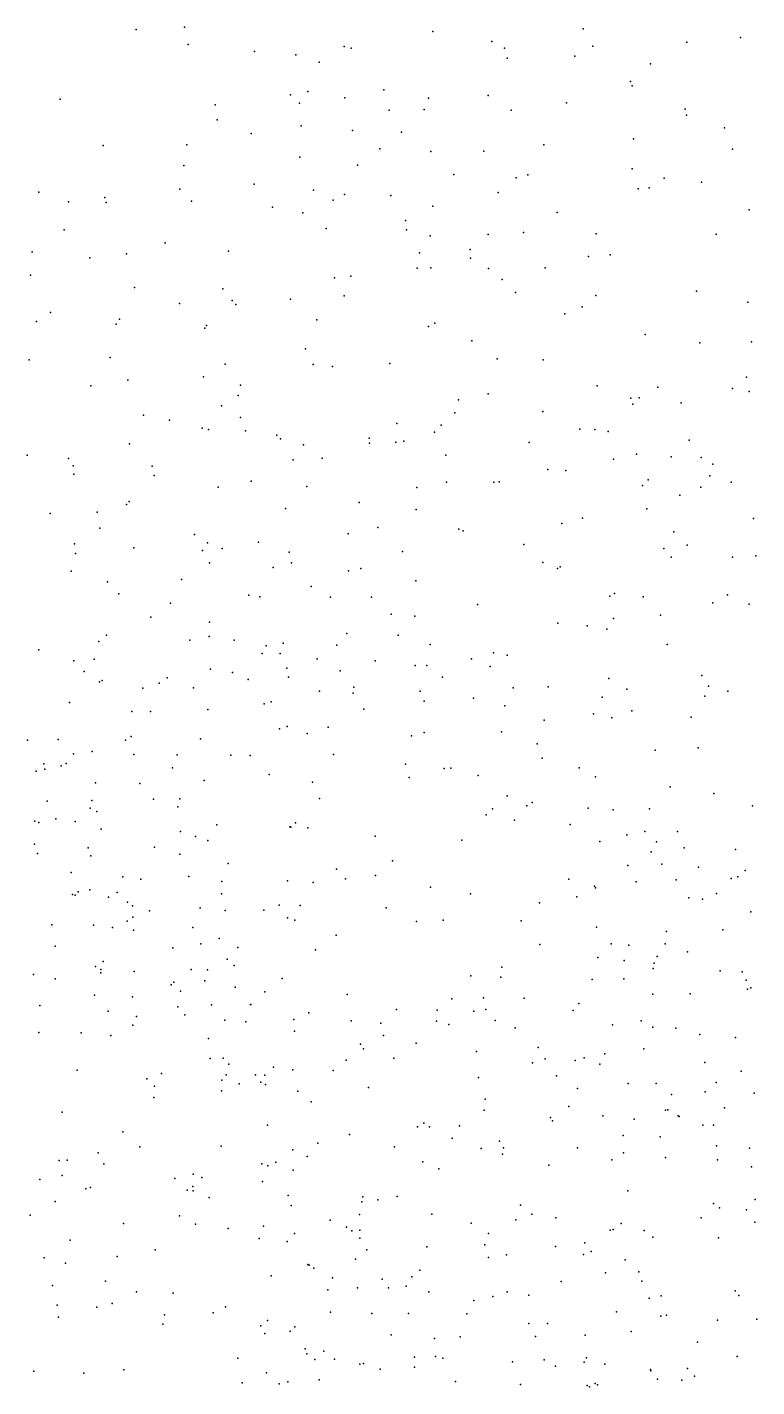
# Model space of a CAD drawing. Header units: metres. Extents: x -25 to 25, y -27.7 to 27.8.
# Drawn here: x -11.813 to -10.401, y -7.933 to -5.304 of the extents above; entities that cross this region are included whole.
import ezdxf

# ---------------------------------------------------------------- set-up
doc = ezdxf.new("R2010")
doc.units = ezdxf.units.M

msp = doc.modelspace()

# ---------------------------------------------------------------- linework, layer by layer
for p in [(-11.6022, -5.3083, 16.8466), (-11.5085, -5.3036, 1.317), (-10.7372, -5.307, 17.9945), (-11.5012, -5.337, 16.9918), (-11.0277, -5.312, 17.7452), (-10.9138, -5.3312, 4.8352), (-10.5365, -5.3327, -6.6485), (-10.4327, -5.3235, 1.7434), (-11.3731, -5.3506, -6.3033), (-11.2934, -5.3573, 5.5628), (-11.1997, -5.3412, 1.497), (-11.1858, -5.3439, 5.2031), (-10.8891, -5.3443, 17.8538), (-10.8841, -5.3636, 1.618), (-10.7533, -5.3597, 4.7624), (-10.7184, -5.3405, 0.527), (-11.2479, -5.371, 17.4343), (-10.6067, -5.3746, 18.0489), (-10.6453, -5.4086, 1.7408), (-10.6419, -5.4167, 5.9244), (-11.7494, -5.4425, -6.0076), (-11.3037, -5.4347, 17.2185), (-11.2698, -5.4281, 1.623), (-11.1985, -5.4404, -6.4095), (-11.1227, -5.4248, 5.8667), (-11.0365, -5.4407, 1.7369), (-10.9206, -5.4357, 5.8975), (-11.4493, -5.4535, 1.5237), (-11.2858, -5.4508, 5.8503), (-11.1122, -5.464, 0.554), (-11.0449, -5.4631, 17.565), (-10.8763, -5.4641, 1.7918), (-10.7691, -5.4502, -6.6431), (-10.5397, -5.4624, 4.7143), (-11.4455, -5.4825, 16.8169), (-11.2829, -5.4946, 5.481), (-10.5369, -5.4735, 0.4689), (-11.3798, -5.509, 1.6944), (-11.1832, -5.5037, 5.2531), (-11.0886, -5.5067, -6.5153), (-10.6394, -5.5194, 17.9581), (-10.4632, -5.4982, 6.0315), (-11.6657, -5.5321, 0.7984), (-11.5038, -5.5313, -6.1556), (-11.1304, -5.539, 17.3168), (-11.0319, -5.5437, 5.0526), (-10.9289, -5.5436, -6.6062), (-10.8128, -5.5313, 17.7779), (-10.4482, -5.5395, 18.1045), (-11.5101, -5.5708, 0.7741), (-11.2855, -5.5552, 16.9169), (-11.1736, -5.5706, 5.9525), (-10.9871, -5.5886, 17.475), (-10.8666, -5.5948, 1.9231), (-10.844, -5.5892, 6.0331), (-10.6419, -5.5777, 0.4187), (-10.5803, -5.5958, 1.8442), (-11.7907, -5.6229, -5.8595), (-11.5177, -5.6171, 1.7652), (-11.374, -5.607, 0.709), (-11.259, -5.6187, 1.967), (-10.9016, -5.6233, 4.9675), (-10.6305, -5.6164, 4.7704), (-10.6094, -5.6146, 6.1312), (-10.5078, -5.603, -6.7689), (-11.733, -5.6412, 16.6376), (-11.6631, -5.6332, 1.68), (-11.66, -5.6425, -5.9577), (-11.4953, -5.6399, 16.6582), (-11.3383, -5.6519, 5.5571), (-11.2208, -5.6379, 16.7833), (-11.199, -5.6274, -6.4203), (-11.1089, -5.6289, 17.1008), (-11.0278, -5.6499, 17.2424), (-11.2797, -5.6627, 5.3936), (-11.0805, -5.6775, 16.9072), (-10.7872, -5.6622, 17.6701), (-10.4158, -5.6569, 0.3818), (-11.7415, -5.6953, 0.8131), (-11.2343, -5.6928, 6.0309), (-11.0787, -5.6955, 16.7493), (-10.9206, -5.7047, 17.3531), (-10.8523, -5.7009, 0.3931), (-10.7118, -5.7032, 1.9014), (-10.4797, -5.704, 6.23), (-11.5459, -5.7209, 2.0543), (-11.0331, -5.707, 0.4677), (-11.8036, -5.7382, 1.8608), (-11.692, -5.7496, 2.0114), (-11.621, -5.7419, 16.5964), (-11.4231, -5.7367, -6.1465), (-11.0534, -5.74, 5.1287), (-10.9556, -5.7334, 2.0252), (-10.9551, -5.7505, 16.9927), (-10.7264, -5.7473, 6.24), (-10.6845, -5.744, 0.3571), (-11.8067, -5.783, 16.6221), (-11.0584, -5.7699, -6.5508), (-11.0321, -5.7689, 6.1308), (-10.92, -5.7705, 17.1686), (-10.8107, -5.769, 17.4644), (-11.6051, -5.8069, 0.7873), (-11.4347, -5.8098, 2.2344), (-11.218, -5.7885, 2.1333), (-11.1864, -5.7854, 0.5651), (-10.894, -5.7914, 16.6193), (-11.4164, -5.8321, 5.6429), (-11.3031, -5.8296, -6.2651), (-11.1996, -5.8234, 16.4844), (-10.868, -5.8165, 16.7906), (-10.7122, -5.8225, 17.5841), (-10.5177, -5.8141, 17.8504), (-10.4179, -5.8354, 1.7758), (-11.7677, -5.8553, -5.7124), (-11.5181, -5.8383, -5.947), (-11.4092, -5.8401, 16.5268), (-10.7723, -5.8579, 16.4319), (-10.7391, -5.8446, -6.7477), (-11.7948, -5.8727, 2.2559), (-11.6409, -5.8778, 2.3282), (-11.6341, -5.8686, -5.8019), (-11.4694, -5.8855, 14.3893), (-11.4657, -5.8808, 14.1684), (-11.2525, -5.8696, 6.0077), (-11.0365, -5.8826, 2.044), (-11.0242, -5.8758, 16.3817), (-10.9524, -5.9105, -6.6137), (-10.6168, -5.898, 16.4421), (-10.511, -5.914, 0.2281), (-10.4111, -5.9122, 4.5739), (-11.6526, -5.9426, 14.2945), (-11.2743, -5.9255, 5.3139), (-11.8093, -5.9467, 2.5201), (-11.43, -5.9553, 5.4832), (-11.2595, -5.9558, 2.2303), (-11.2223, -5.9597, 14.1067), (-11.1109, -5.9542, 5.1817), (-10.9035, -5.9453, 0.3053), (-10.8145, -5.9472, 4.9678), (-11.6185, -5.9861, 16.4926), (-11.4719, -5.9795, -5.9042), (-10.4205, -5.9802, 17.8089), (-11.6897, -5.9974, -5.6721), (-11.4049, -6.0158, 0.6442), (-11.4, -5.996, 2.3087), (-10.9211, -6.0126, 6.2685), (-10.7098, -5.9975, 1.7738), (-10.6445, -6.0208, 0.1928), (-10.6288, -6.0203, 17.4898), (-10.5921, -5.9999, 4.7137), (-10.4479, -6.0021, 6.3478), (-10.4155, -6.0079, 1.7157), (-11.437, -6.0361, 5.6849), (-10.978, -6.0246, 5.0959), (-10.8153, -6.0466, 16.2515), (-10.6408, -6.0324, -6.7756), (-10.5474, -6.0302, 16.3526), (-11.5881, -6.0541, 0.7394), (-11.5378, -6.0635, -5.779), (-11.4004, -6.0583, 16.3516), (-11.0976, -6.0701, 13.9979), (-11.0115, -6.0733, 14.266), (-10.9855, -6.0494, -6.5559), (-11.4747, -6.0789, 14.0589), (-11.4619, -6.0814, 14.5626), (-11.3902, -6.0841, 5.3302), (-11.3298, -6.0927, -6.123), (-11.3226, -6.0998, 0.5204), (-11.1512, -6.0983, 0.3648), (-11.0249, -6.0865, 6.1396), (-10.7437, -6.0809, 17.0299), (-10.7142, -6.0819, 16.8742), (-10.6885, -6.0855, 6.4205), (-11.6151, -6.1092, 14.6195), (-11.2784, -6.111, 13.9683), (-11.1506, -6.1083, 5.9946), (-11.0996, -6.1059, -6.4343), (-11.0842, -6.104, 16.1744), (-10.8415, -6.1068, 0.183), (-10.5315, -6.1023, 16.5287), (-11.8131, -6.131, 14.6395), (-11.7328, -6.1377, 2.6549), (-11.7239, -6.1517, 16.4734), (-11.5712, -6.1526, 2.4985), (-11.2984, -6.1406, 16.2129), (-11.2422, -6.1371, 2.1199), (-11.0025, -6.1312, 0.2181), (-10.6782, -6.1392, 1.6762), (-10.6338, -6.1291, 14.0895), (-10.5664, -6.1347, 13.8553), (-10.5083, -6.1358, 0.1472), (-10.4862, -6.1484, 4.595), (-11.7226, -6.1681, 0.7484), (-11.5671, -6.1704, 5.6269), (-10.8052, -6.1592, -6.6552), (-10.7705, -6.1612, 14.2922), (-10.611, -6.1787, 16.7316), (-10.492, -6.1715, 16.3789), (-11.4435, -6.193, 2.3297), (-11.3794, -6.1817, 5.7575), (-11.2716, -6.192, 5.2619), (-11.0592, -6.194, 14.4548), (-11.0014, -6.1836, 1.8078), (-10.9099, -6.1837, 13.852), (-10.8997, -6.183, 16.1732), (-10.6221, -6.1897, 17.2737), (-10.5089, -6.193, 6.3818), (-10.4503, -6.1837, 17.5461), (-11.6209, -6.2264, -5.6391), (-11.6155, -6.2208, 14.0412), (-11.1703, -6.223, -6.3142), (-10.55, -6.2085, -6.7498), (-11.7683, -6.2444, -5.494), (-11.6774, -6.2418, 5.5284), (-11.3132, -6.2347, 0.4066), (-11.06, -6.2363, 13.866), (-10.7381, -6.253, 16.2295), (-10.6139, -6.2351, 13.7326), (-10.4073, -6.254, 16.5519), (-11.6726, -6.2724, 5.3588), (-11.1917, -6.2834, 0.2156), (-11.1343, -6.271, 16.0436), (-10.9773, -6.2741, 5.0788), (-10.9695, -6.2778, 6.1196), (-10.7783, -6.2633, 4.9154), (-10.5612, -6.2794, 0.0979), (-11.7215, -6.303, 2.6833), (-11.6064, -6.3104, 2.4657), (-11.4893, -6.2849, 14.7607), (-11.4643, -6.3009, 5.2923), (-11.3656, -6.2994, -6.0405), (-10.8519, -6.3042, 14.4679), (-10.5357, -6.3052, 16.2873), (-11.7193, -6.3215, 14.8471), (-11.4736, -6.3158, -5.8222), (-11.4356, -6.3116, 2.1905), (-11.3057, -6.3186, 5.7959), (-11.0866, -6.3179, 0.0841), (-10.5811, -6.3118, 16.9855), (-10.5667, -6.3287, 4.6672), (-10.4482, -6.3287, 16.7179), (-10.4027, -6.3263, 1.5969), (-11.728, -6.3556, 0.6756), (-11.4602, -6.3397, 5.6796), (-11.3369, -6.3485, 1.9785), (-11.3015, -6.3393, 16.03), (-11.191, -6.3547, 5.1769), (-11.1672, -6.3504, 13.8617), (-10.815, -6.3388, 1.6117), (-10.7869, -6.3508, 0.0076), (-10.7817, -6.3473, -6.6039), (-11.6573, -6.376, 14.0034), (-11.5142, -6.3719, 0.4969), (-11.2636, -6.3854, 14.7242), (-11.061, -6.3744, 14.6162), (-11.6359, -6.3997, 16.3448), (-11.3843, -6.4019, 14.8205), (-11.3629, -6.4054, 0.2692), (-11.226, -6.4062, 1.8082), (-11.1464, -6.4057, 5.911), (-10.6856, -6.4043, 4.776), (-10.6763, -6.3986, 1.5691), (-10.6211, -6.4051, -6.6431), (-10.4576, -6.4013, 17.1325), (-11.5358, -6.4174, 16.2242), (-11.1083, -6.4386, -6.3394), (-10.9417, -6.4201, -0.0717), (-10.5874, -6.4405, 14.5698), (-10.4862, -6.4167, 13.6873), (-10.4158, -6.4194, 4.5263), (-11.5738, -6.4445, 5.6554), (-11.4603, -6.4544, 13.9387), (-11.0626, -6.4426, 1.6677), (-10.786, -6.4559, 13.7197), (-10.729, -6.4615, -0.1014), (-10.6911, -6.4681, 16.1433), (-10.6785, -6.4474, 6.2936), (-11.6741, -6.4918, -5.5486), (-11.6598, -6.4794, 14.9678), (-11.4981, -6.4892, 0.3665), (-11.461, -6.4819, 14.9695), (-11.4124, -6.4894, 16.0656), (-11.1944, -6.4762, -0.0789), (-11.0952, -6.4795, 14.7487), (-11.7906, -6.5078, 5.1357), (-11.358, -6.5147, 0.0597), (-11.3507, -6.5, 1.8441), (-11.3231, -6.5146, 15.94), (-11.3173, -6.495, 5.7939), (-11.2137, -6.4985, -6.235), (-11.033, -6.4975, 15.9087), (-10.9106, -6.5139, 1.5941), (-10.8838, -6.5183, 15.998), (-10.5744, -6.4977, 4.6434), (-11.7228, -6.5292, 5.6422), (-11.6832, -6.526, 0.5719), (-11.4583, -6.5452, -0.7854), (-11.3106, -6.5435, -0.3827), (-11.2521, -6.5252, 5.1373), (-11.1394, -6.529, 13.7946), (-11.0622, -6.5384, 5.0665), (-11.0395, -6.5381, -0.3363), (-10.9529, -6.5254, -6.4543), (-10.9167, -6.5403, 4.958), (-11.7031, -6.5497, 2.5808), (-11.6732, -6.5698, 13.9573), (-11.6681, -6.5672, 2.3302), (-11.5577, -6.5724, -5.7343), (-11.5419, -6.5617, 1.999), (-11.4158, -6.5515, -0.5329), (-11.3854, -6.5651, -0.2303), (-11.3076, -6.5607, -0.8164), (-11.207, -6.5487, -0.5394), (-11.009, -6.5605, 5.9973), (-10.687, -6.5631, 4.7274), (-10.5071, -6.5574, 6.2836), (-11.5895, -6.5819, 16.2865), (-11.4911, -6.581, 15.122), (-11.2476, -6.5878, 15.0432), (-11.1819, -6.5914, 1.6498), (-11.1806, -6.5799, 15.7848), (-11.0526, -6.5877, 14.8702), (-10.8722, -6.5811, 6.0935), (-10.8044, -6.5795, -6.541), (-10.7003, -6.5991, -0.1901), (-10.6523, -6.584, -6.5899), (-10.5013, -6.5974, 13.7223), (-10.4942, -6.5781, 14.7117), (-10.4567, -6.5875, 16.1783), (-11.7312, -6.6096, 16.4253), (-11.4637, -6.6232, -0.0944), (-11.3545, -6.6121, -0.9719), (-11.3406, -6.6084, 13.8641), (-11.1617, -6.6227, -0.8656), (-11.0445, -6.607, -0.6442), (-10.9489, -6.6011, -0.4899), (-10.8888, -6.6164, 13.7221), (-10.6426, -6.6259, 16.0745), (-11.6102, -6.6272, 0.4459), (-11.5743, -6.6268, 5.7009), (-10.8123, -6.6439, -0.4178), (-10.7172, -6.6317, 1.5366), (-10.6814, -6.6394, 6.2152), (-10.5279, -6.6379, -0.0239), (-11.6121, -6.6755, -0.5984), (-11.3247, -6.6603, 1.6999), (-11.3101, -6.6561, -6.1317), (-11.2713, -6.6698, 15.2346), (-11.2305, -6.6573, 5.0484), (-11.0692, -6.6743, 15.0269), (-11.0449, -6.6679, 1.5642), (-10.8951, -6.6663, -0.64), (-11.8125, -6.6823, 4.9627), (-11.753, -6.6811, -5.4412), (-11.6875, -6.7043, -0.8308), (-11.6229, -6.6822, -5.6378), (-11.4775, -6.6802, 13.897), (-10.8258, -6.6899, 15.8824), (-10.5976, -6.7016, 14.8413), (-10.5145, -6.6971, -6.6012), (-11.781, -6.7282, 2.4261), (-11.7377, -6.7273, 15.0225), (-11.7236, -6.709, 2.1931), (-11.6064, -6.7099, 1.9349), (-11.523, -6.711, -5.8126), (-11.4186, -6.7112, 5.0211), (-11.3816, -6.7121, 16.0095), (-11.2201, -6.7104, 15.533), (-11.0811, -6.7292, 15.3951), (-10.8164, -6.717, 4.737), (-11.7955, -6.7427, 2.6525), (-11.7792, -6.7388, 3.0492), (-11.747, -6.7323, 5.7236), (-11.5319, -6.7357, 0.1976), (-11.3447, -6.7489, 5.8335), (-11.074, -6.755, 4.9053), (-11.0062, -6.7376, 15.1767), (-10.9928, -6.7369, 15.5661), (-10.94, -6.751, -0.9431), (-10.7448, -6.7361, 14.9582), (-10.7133, -6.7537, -0.6328), (-11.6807, -6.7651, 16.3988), (-11.5951, -6.766, 4.9514), (-11.4704, -6.7607, 1.751), (-11.2609, -6.7637, 1.604), (-10.5685, -6.773, -0.1803), (-11.7745, -6.8005, 4.7991), (-11.6882, -6.7993, -0.5402), (-11.5688, -6.7968, -0.27), (-11.5175, -6.7958, -1.1327), (-11.2471, -6.7956, 4.9317), (-10.8838, -6.7902, 15.3853), (-10.8461, -6.8096, 6.0378), (-10.8355, -6.8033, -6.5343), (-10.4837, -6.7859, 13.7646), (-10.4093, -6.8096, 15.0755), (-11.7573, -6.8346, 3.2981), (-11.691, -6.8139, -1.0242), (-11.6785, -6.8203, -5.5248), (-11.5212, -6.8116, 5.8092), (-10.9246, -6.8271, 1.529), (-10.9126, -6.8152, 13.7182), (-10.7271, -6.8138, 15.1871), (-10.6787, -6.8173, 13.7396), (-10.6087, -6.8153, -0.7299), (-11.7984, -6.8393, -5.3526), (-11.7905, -6.8417, 2.7743), (-11.7202, -6.8398, -0.7021), (-11.6701, -6.8549, 5.8008), (-11.516, -6.8592, -0.0775), (-11.4463, -6.8463, 13.8375), (-11.3047, -6.85, 15.7817), (-11.3028, -6.8507, -1.1479), (-11.2937, -6.8425, -6.165), (-11.2698, -6.8523, 13.7599), (-10.87, -6.8375, -1.0835), (-10.7624, -6.8456, 15.6148), (-10.6178, -6.8592, -0.9816), (-10.5543, -6.8589, 16.2312), (-11.7991, -6.8835, 16.4643), (-11.5665, -6.8892, 4.78), (-11.487, -6.8688, -5.8818), (-11.4632, -6.8765, 16.1644), (-11.1396, -6.8682, -1.1273), (-10.972, -6.8759, 5.9313), (-10.7048, -6.8783, 15.4303), (-10.6525, -6.8659, 6.1264), (-10.5951, -6.8788, 4.5092), (-11.7932, -6.9017, 13.8817), (-11.6952, -6.8906, -0.8737), (-11.6897, -6.9063, 15.0702), (-11.5178, -6.9032, 1.7149), (-10.6054, -6.8985, -6.6027), (-10.5416, -6.8907, -0.4738), (-10.4422, -6.8938, -6.6081), (-11.7282, -6.9384, 1.947), (-11.424, -6.9208, 15.3485), (-11.2141, -6.9319, 1.5588), (-11.1057, -6.9159, 4.6907), (-10.6504, -6.9251, 1.5509), (-10.5845, -6.9225, 16.4235), (-10.5135, -6.9282, 16.5626), (-10.4232, -6.9344, -0.0907), (-11.628, -6.9465, 16.3438), (-11.5932, -6.951, 4.6082), (-11.5, -6.9461, -1.0319), (-11.4364, -6.9559, 5.8531), (-11.3089, -6.9543, 15.6673), (-11.2594, -6.9579, 4.6818), (-11.1968, -6.9505, -6.2691), (-11.1388, -6.9444, 13.717), (-11.0326, -6.9671, 1.5291), (-10.7649, -6.9515, 6.0089), (-10.715, -6.9649, 16.1369), (-10.6345, -6.9567, -1.2203), (-10.5568, -6.9529, 15.5904), (-10.4506, -6.9503, -0.7315), (-10.4377, -6.9468, -0.9283), (-11.7255, -6.9807, 4.0592), (-11.72, -6.982, -5.446), (-11.7146, -6.9758, 3.7117), (-11.6915, -6.9722, 4.3663), (-11.656, -6.986, 3.2831), (-11.6389, -6.9772, -0.7451), (-11.4367, -6.9795, -5.9869), (-10.955, -6.9799, -1.2733), (-10.7492, -6.9854, -6.573), (-10.7133, -6.9682, 15.8772), (-10.5327, -6.9877, 13.806), (-10.506, -6.9901, -1.302), (-10.4787, -6.9788, -0.332), (-11.6188, -6.9955, -0.571), (-11.609, -7.0031, 4.2155), (-11.5764, -7.0126, 0.4034), (-11.4782, -7.0068, 0.0609), (-11.4298, -7.0117, 4.3863), (-11.355, -7.011, 15.4755), (-11.3251, -7.0013, 15.8564), (-11.2849, -7.0024, 4.523), (-11.1182, -7.0068, -1.2738), (-10.8214, -6.9968, 1.5328), (-10.4125, -7.0147, -2.1141), (-11.7655, -7.0399, 2.8673), (-11.685, -7.0405, 1.807), (-11.6481, -7.0447, 0.5544), (-11.6196, -7.0323, 3.8598), (-11.6083, -7.0251, 3.5567), (-11.4925, -7.0448, 0.2388), (-11.309, -7.026, -1.1418), (-11.2947, -7.0304, -6.1644), (-11.0593, -7.0334, 4.4391), (-11.0081, -7.0305, -6.4311), (-10.8567, -7.0316, -1.3877), (-10.711, -7.0443, 16.4727), (-11.6076, -7.0501, -5.6579), (-11.4413, -7.0658, 4.1794), (-11.2152, -7.0596, 5.8513), (-10.5755, -7.0528, -6.612), (-10.4664, -7.0492, -1.5318), (-11.759, -7.0811, 1.3062), (-11.5313, -7.084, 3.7366), (-11.4771, -7.0762, -0.2943), (-11.4055, -7.0832, 16.0104), (-11.255, -7.0882, 13.7213), (-10.821, -7.0779, 16.1621), (-10.6828, -7.0764, 13.7538), (-10.6484, -7.079, 6.0056), (-10.5782, -7.0766, 16.8321), (-10.5347, -7.092, -2.0341), (-11.6811, -7.1202, 0.818), (-11.6657, -7.1106, 1.1288), (-11.426, -7.1062, -0.1355), (-11.4124, -7.1181, 3.9887), (-10.8942, -7.1217, 4.3552), (-10.7085, -7.1025, 16.6491), (-10.6578, -7.1084, 15.7445), (-10.6013, -7.1239, -2.2607), (-10.5993, -7.1138, -1.7289), (-10.5936, -7.1007, 1.6141), (-11.8007, -7.1357, -1.9573), (-11.7592, -7.1441, 13.7972), (-11.6705, -7.1326, 3.0158), (-11.6704, -7.1261, -5.5133), (-11.6062, -7.1301, 1.6678), (-11.5291, -7.1504, -0.6351), (-11.4954, -7.1261, 15.3491), (-11.4694, -7.1482, 1.5538), (-11.4643, -7.1265, -0.8327), (-11.3193, -7.1435, -1.0296), (-10.9542, -7.1384, 1.5524), (-10.8966, -7.1407, -1.6102), (-10.7198, -7.1454, -6.5808), (-10.6584, -7.1442, 4.3444), (-10.4715, -7.1288, 6.117), (-10.4295, -7.1305, 17.0663), (-10.4216, -7.1468, -2.638), (-11.683, -7.1755, 15.1513), (-11.5346, -7.156, 3.2295), (-11.5163, -7.1681, -5.8024), (-11.4108, -7.16, 3.5191), (-11.3533, -7.1695, 5.8447), (-11.1937, -7.1742, 4.0845), (-10.6022, -7.1738, 9.7541), (-10.5298, -7.173, 9.6036), (-10.4187, -7.1643, 10.0638), (-10.4123, -7.1614, 15.5855), (-11.7885, -7.1956, 16.383), (-11.609, -7.179, 13.7697), (-11.5216, -7.1981, -2.264), (-11.4562, -7.1946, -0.4883), (-11.3811, -7.1936, 0.0682), (-11.3805, -7.1936, 15.7276), (-11.098, -7.2035, -1.5052), (-11.0194, -7.2047, -2.0927), (-10.9912, -7.1827, 4.1986), (-10.9299, -7.181, -1.8415), (-10.9252, -7.2036, 16.1805), (-10.8509, -7.1817, 15.9398), (-10.7452, -7.1921, 1.6036), (-11.6566, -7.2069, -2.5224), (-11.6018, -7.2172, -5.6331), (-11.5081, -7.2135, 1.2138), (-11.4304, -7.2238, 15.9479), (-11.39, -7.2273, 3.3628), (-11.2971, -7.2227, -2.0112), (-11.2678, -7.2099, 3.7225), (-11.1857, -7.2255, -1.8396), (-11.1285, -7.2296, -6.3165), (-11.0208, -7.2257, 13.6664), (-10.9483, -7.2065, 5.8292), (-10.9071, -7.2245, -2.311), (-10.756, -7.2052, 16.8503), (-10.6246, -7.2254, 13.8035), (-11.7904, -7.2478, -2.7493), (-11.7088, -7.2483, -5.4135), (-11.6509, -7.2538, 16.2413), (-11.6085, -7.2337, 5.9506), (-11.2959, -7.2452, -6.1306), (-11.1231, -7.2534, 5.8119), (-10.9971, -7.2322, -6.4247), (-10.8683, -7.239, 16.6625), (-10.6803, -7.2328, 9.6189), (-10.6024, -7.2375, 17.1162), (-10.5573, -7.2397, -2.5961), (-10.511, -7.2519, 4.1939), (-11.462, -7.2596, 1.0733), (-11.1676, -7.2706, -1.2052), (-11.1623, -7.2794, -1.6781), (-11.0604, -7.2686, 1.561), (-10.8238, -7.2767, 16.988), (-10.6194, -7.2792, 1.6963), (-10.4422, -7.2577, 17.2305), (-11.4592, -7.2982, 15.6441), (-11.434, -7.2975, -5.9122), (-11.4226, -7.309, 0.3791), (-11.1954, -7.3013, -2.3127), (-11.1037, -7.2974, 3.7475), (-10.9435, -7.2843, 4.0492), (-10.8351, -7.3067, 15.8127), (-10.8107, -7.2987, -2.4144), (-10.7524, -7.3017, 9.7914), (-10.735, -7.2971, -6.5564), (-10.7046, -7.3094, 4.1305), (-10.6951, -7.2891, 15.6749), (-10.5014, -7.3062, 9.3808), (-11.7162, -7.3206, 15.2205), (-11.5531, -7.3269, -2.5183), (-11.4279, -7.3299, 3.1917), (-11.371, -7.3297, 1.4354), (-11.3534, -7.3301, -0.7742), (-11.3366, -7.315, -0.1785), (-11.2987, -7.32, 5.8201), (-11.2207, -7.3215, -1.0142), (-10.9395, -7.3351, 16.8092), (-10.7883, -7.3319, 17.1617), (-10.4309, -7.3227, 4.0598), (-11.5812, -7.3375, 3.0306), (-11.5665, -7.3517, 15.4637), (-11.4372, -7.3604, 0.5267), (-11.4363, -7.3401, 13.7471), (-11.4027, -7.347, 0.938), (-11.3606, -7.3437, -0.3749), (-11.3516, -7.3487, 0.168), (-11.2895, -7.3615, 3.2905), (-11.1526, -7.3542, 3.4151), (-10.7481, -7.3563, 9.36), (-10.6499, -7.3467, 17.2628), (-10.5956, -7.3466, 10.0992), (-10.501, -7.3624, 1.8495), (-10.4797, -7.3448, -2.7292), (-11.5677, -7.3739, -1.9731), (-11.2637, -7.3818, -1.8245), (-10.9268, -7.3771, 3.6809), (-10.5662, -7.3679, 3.9861), (-10.4058, -7.3649, 17.3554), (-11.7454, -7.4022, 16.1913), (-10.9287, -7.3978, -6.4191), (-10.7999, -7.4125, 3.5497), (-10.7646, -7.3907, 3.8882), (-10.6988, -7.4093, 3.731), (-10.5778, -7.3979, -6.5715), (-10.5732, -7.3972, 15.5615), (-10.553, -7.409, 3.6516), (-10.551, -7.4106, 5.9305), (-10.4632, -7.3936, 3.527), (-11.6279, -7.4401, 5.9661), (-11.3478, -7.4272, -0.5943), (-11.0577, -7.43, 16.6906), (-11.0452, -7.4233, 1.6097), (-11.0343, -7.43, 16.899), (-10.9762, -7.4283, 13.6799), (-10.796, -7.4185, 5.8088), (-10.6383, -7.4158, 3.5219), (-10.5053, -7.4269, 3.1341), (-10.4844, -7.427, 9.2378), (-11.2505, -7.4622, -0.8688), (-11.1894, -7.4454, -6.192), (-10.9907, -7.4522, 15.9849), (-10.899, -7.4581, 1.6789), (-10.6597, -7.4468, 3.2184), (-10.5876, -7.4497, -2.6581), (-10.4787, -7.4668, 10.2731), (-11.6756, -7.4807, -5.3985), (-11.5948, -7.4691, 15.6638), (-11.4377, -7.468, -5.83), (-11.2987, -7.4745, 0.9112), (-11.271, -7.4879, 5.7782), (-11.102, -7.4688, -1.3695), (-10.9344, -7.4719, 17.2254), (-10.893, -7.4834, -2.4626), (-10.8911, -7.4712, 15.8036), (-10.7478, -7.4708, 1.7694), (-10.6588, -7.4805, 17.4134), (-10.5777, -7.4893, 1.915), (-10.4771, -7.4939, 2.9147), (-10.4151, -7.4713, -6.5524), (-11.7509, -7.4953, -2.7868), (-11.736, -7.4947, 16.0654), (-11.665, -7.5019, 4.114), (-11.3592, -7.5018, 0.6059), (-11.3475, -7.506, -2.4667), (-11.3321, -7.4984, 0.2495), (-11.2985, -7.5142, 3.1203), (-11.0473, -7.4982, 16.1499), (-11.016, -7.5116, 3.2088), (-10.8035, -7.5047, 9.2334), (-10.6814, -7.4943, -6.5009), (-10.4113, -7.5077, 2.2169), (-11.7885, -7.5323, -2.1649), (-11.7452, -7.5243, 2.7736), (-11.5275, -7.5305, -5.676), (-11.4926, -7.5459, 4.016), (-11.4919, -7.5221, 3.005), (-11.4751, -7.5283, -2.5519), (-11.3578, -7.5361, -1.976), (-11.6996, -7.5503, 13.8279), (-11.6903, -7.5478, 15.9001), (-11.5036, -7.5525, -2.1045), (-11.492, -7.5543, 4.1845), (-11.4606, -7.5671, 5.8461), (-11.3082, -7.5628, 0.0907), (-11.1631, -7.566, 16.6723), (-11.1345, -7.5713, 3.1227), (-11.0967, -7.5652, -1.5649), (-10.6507, -7.5543, 3.0058), (-10.4041, -7.5707, 17.5294), (-11.7586, -7.5747, -5.2415), (-11.3024, -7.5825, -0.2847), (-11.1651, -7.5752, 16.8491), (-11.0297, -7.5991, 17.2652), (-10.8584, -7.5816, -6.3829), (-10.8366, -7.5992, 3.0453), (-10.4846, -7.5785, 5.9728), (-10.4729, -7.5871, 2.3897), (-10.4211, -7.5911, -2.8966), (-11.8074, -7.6014, 4.4224), (-11.6268, -7.6172, -2.7133), (-11.5184, -7.6027, 13.8691), (-11.487, -7.6184, 4.3628), (-11.3557, -7.6226, 4.0914), (-11.2265, -7.611, -2.4356), (-11.195, -7.6241, 16.483), (-11.1697, -7.5996, -0.949), (-10.9535, -7.6168, 13.7727), (-10.8675, -7.61, 9.376), (-10.7897, -7.6062, -2.5575), (-10.6633, -7.6172, 2.8463), (-10.5084, -7.6065, 13.8903), (-10.4049, -7.6149, 9.0504), (-11.7302, -7.6497, 6.0648), (-11.4242, -7.627, 3.8542), (-11.3643, -7.6463, -2.1342), (-11.2954, -7.6369, -0.6684), (-11.1849, -7.6314, 1.0059), (-11.1694, -7.6301, 16.3113), (-11.1693, -7.6457, 1.1866), (-10.9202, -7.6366, 1.7561), (-10.6849, -7.63, 1.9819), (-10.6791, -7.6287, 9.1723), (-10.6188, -7.6308, -2.6995), (-10.6021, -7.6438, 2.1801), (-10.4752, -7.6447, 15.4889), (-11.5651, -7.6682, 3.666), (-11.3098, -7.6519, -0.4247), (-11.1559, -7.6679, -1.9386), (-11.0395, -7.6622, 15.9812), (-10.9272, -7.6585, 9.5727), (-10.8854, -7.6779, 5.7746), (-10.7904, -7.662, 15.662), (-10.7361, -7.6772, -6.3727), (-10.7335, -7.6549, 10.0459), (-10.7215, -7.6711, 17.5427), (-11.78, -7.6835, 3.5315), (-11.7392, -7.694, 2.7998), (-11.639, -7.6813, -2.3202), (-11.27, -7.6966, 0.6155), (-11.2673, -7.6976, 13.9455), (-11.2585, -7.7035, 16.8231), (-11.1778, -7.6865, -6.0948), (-10.9204, -7.6832, 15.7998), (-10.6559, -7.6878, 2.6052), (-11.6612, -7.7285, -5.3804), (-11.3411, -7.7183, -2.454), (-11.2219, -7.7225, 4.0915), (-11.1263, -7.7248, -2.3933), (-11.0686, -7.7201, -1.2376), (-11.0532, -7.7074, 1.6197), (-10.7792, -7.7297, 1.9018), (-10.6935, -7.7128, 13.8942), (-10.629, -7.7106, 2.3256), (-10.6233, -7.7287, 15.528), (-11.7638, -7.7374, 4.6086), (-11.6016, -7.7495, -2.4761), (-11.5307, -7.7523, 5.9161), (-11.231, -7.7456, 17.0529), (-11.1737, -7.7418, 16.1368), (-11.1135, -7.742, -2.1504), (-11.0797, -7.7387, 13.9868), (-11.0359, -7.7495, -2.0056), (-10.8842, -7.7495, 2.8476), (-10.842, -7.756, 9.8938), (-10.4426, -7.7478, -2.975), (-10.4357, -7.7562, 10.1124), (-11.7553, -7.7755, 3.4044), (-11.6781, -7.779, -2.675), (-11.6488, -7.7723, 6.0147), (-11.4295, -7.7784, 14.0413), (-10.9486, -7.7665, 17.4616), (-10.9115, -7.7586, -2.5625), (-10.6093, -7.7619, 9.2259), (-10.5861, -7.7572, 10.0275), (-11.7527, -7.7984, -5.1263), (-11.5475, -7.794, 4.6325), (-11.4534, -7.7903, -5.7729), (-11.3481, -7.8048, -5.9049), (-11.2262, -7.789, 5.8116), (-11.1461, -7.7915, 17.2661), (-11.0749, -7.7916, 14.1322), (-10.962, -7.7919, -1.8419), (-10.6722, -7.7879, 2.1488), (-10.5867, -7.7963, -6.3086), (-10.5756, -7.7943, 17.6521), (-10.4771, -7.8041, -12.6158), (-10.4008, -7.8023, 13.9909), (-11.5504, -7.812, 3.4962), (-11.361, -7.8151, 4.5538), (-11.3528, -7.83, 16.7889), (-11.3042, -7.8253, -0.1659), (-11.2949, -7.8173, 0.3816), (-11.1088, -7.8326, 1.0687), (-10.842, -7.8108, 9.5294), (-10.8293, -7.8357, 2.6761), (-10.8059, -7.8105, 14.0451), (-10.7331, -7.8331, 9.4095), (-10.6438, -7.8259, 13.9876), (-11.2752, -7.8599, 3.6753), (-11.025, -7.8394, 15.8765), (-10.9749, -7.8366, -1.4706), (-10.5155, -7.8467, 18.8439), (-11.4052, -7.8776, 14.2032), (-11.2715, -7.8696, 2.9413), (-11.2562, -7.8803, 14.3232), (-11.2392, -7.8639, -6.0042), (-11.2185, -7.8795, 16.08), (-11.1623, -7.888, 0.6752), (-11.0635, -7.8759, 4.1089), (-11.0226, -7.8748, -1.2758), (-11.0087, -7.8775, -2.5872), (-10.8738, -7.8846, 14.332), (-10.8122, -7.8812, -6.2107), (-10.7352, -7.8856, 14.2244), (-10.7302, -7.8773, 2.4293), (-10.4389, -7.8746, 19.2803), (-11.8004, -7.9029, -3.1149), (-11.7037, -7.9066, 6.1046), (-11.6263, -7.9001, -5.4179), (-11.3501, -7.9063, 16.9915), (-11.1694, -7.8891, 4.4724), (-11.1296, -7.8989, -0.9767), (-11.0636, -7.895, -6.1271), (-10.7907, -7.893, -2.7532), (-10.6947, -7.8893, 2.2708), (-10.6064, -7.8999, 19.1604), (-10.6058, -7.9023, 18.7303), (-10.5351, -7.8976, 9.8772), (-10.5212, -7.9124, 9.2891), (-11.3969, -7.9256, 16.3526), (-11.3252, -7.9272, -0.4615), (-11.3087, -7.9236, -0.0341), (-11.2482, -7.9194, 0.4931), (-10.9842, -7.923, -2.3155), (-10.858, -7.9288, -2.0588), (-10.729, -7.9308, 9.7142), (-10.7246, -7.9331, 14.4085), (-10.7134, -7.9264, 1.9767), (-10.7091, -7.9294, 9.5365), (-10.5931, -7.9184, 5.9726), (-10.5457, -7.9203, 17.7424)]:
    msp.add_point(p)

doc.saveas('drawing.dxf')
